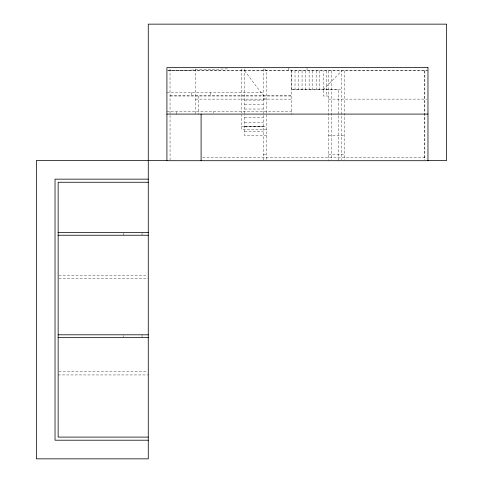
<?xml version="1.0" encoding="UTF-8"?>
<svg xmlns="http://www.w3.org/2000/svg" width="483" height="483" viewBox="0 0 483 483"><rect width="100%" height="100%" fill="white"/><g stroke="black" fill="none" stroke-linecap="round" stroke-linejoin="round"><path stroke-width="0.36" stroke-dasharray="2.42 1.81" d="M323.23 89.729L341.723 70.784L341.723 159.813M170.022 70.766L227.916 68.84M427.968 70.766L166.913 70.766L426.724 70.784M291.611 89.729L341.723 89.729M166.913 92.452L263.253 92.452M170.022 95.556L291.611 95.556M170.07 96.014L291.611 96.014M328.518 96.014L323.23 96.014L323.23 70.766M263.253 98.918L266.616 98.918M195.446 99.124L291.611 99.124M328.518 99.124L426.724 99.124M244.609 100.108L263.253 100.108M244.609 104.563L263.253 104.563M244.609 109.013L263.253 109.013M166.913 111.79L291.611 111.754M244.609 117.828L263.253 117.828M244.609 122.277L263.253 122.277M241.669 126.606L266.616 126.606M244.609 126.637L263.253 126.637M244.609 126.733L263.253 126.733M266.616 129.613L241.669 129.613L241.669 114.936M244.609 131.189L263.253 131.189M266.616 135.638L244.609 135.638L244.609 114.857M328.518 135.638L344.753 135.638M263.253 154.288L266.616 154.288M328.518 154.288L344.753 154.288M202.606 157.597L424.859 157.597M58.89 275.515L147.514 275.515M58.89 278.534L148.269 278.534M58.89 371.771L147.514 371.771M58.141 374.941L148.269 374.941M264.696 68.991L266.616 70.766L266.616 160.501M244.609 70.784L263.253 95.556M424.859 70.766L424.859 159.752M424.334 70.784L424.334 159.752M344.753 70.784L344.753 159.813M338.619 160.501L338.619 89.802L291.478 89.802L291.478 70.766M331.622 70.766L331.622 159.813M328.518 70.766L328.518 160.501M326.756 70.766L326.756 96.014M319.698 70.766L319.698 89.802M316.172 70.766L316.172 89.802M312.646 70.766L312.646 89.802M309.12 70.766L309.12 89.802M307.019 67.656L307.019 70.766M305.588 70.766L305.588 89.802M302.062 70.766L302.062 89.802M298.536 70.766L298.536 89.802M295.01 70.766L295.01 89.802M291.611 70.784L291.611 114.205M288.369 67.656L288.369 70.766M263.253 68.9L263.253 160.501M244.609 68.9L244.609 114.205M241.669 68.912L241.669 112.998M213.528 111.79L213.528 112.998M210.425 92.452L210.425 95.556M198.549 96.014L198.549 114.205M195.446 68.9L195.446 114.205M191.775 92.452L191.775 95.556M176.235 111.79L176.235 114.205M170.022 68.912L170.07 160.706M142.05 233.084L142.05 235.233M142.05 334.804L142.05 336.935M123.793 335.516L123.793 336.935M123.407 233.084L123.407 235.233"/><path stroke-width="0.72" d="M166.913 114.091L427.968 114.091M166.913 160.501L36.388 160.501L36.388 458.85L148.269 458.85L148.269 24.15L446.612 24.15L446.612 160.501L427.968 160.501M148.269 179.151L55.032 179.151L55.032 440.206L148.269 440.206M148.269 182.26L58.141 182.26L58.141 437.097L148.269 437.097M58.141 232.371L148.269 232.371M58.141 235.233L148.269 235.233M58.141 334.804L148.269 334.804M58.141 337.647L148.269 337.647M201.097 114.091L201.097 160.706M427.968 67.656L166.913 67.656L166.913 160.706L427.968 160.706L427.968 67.656"/></g></svg>
